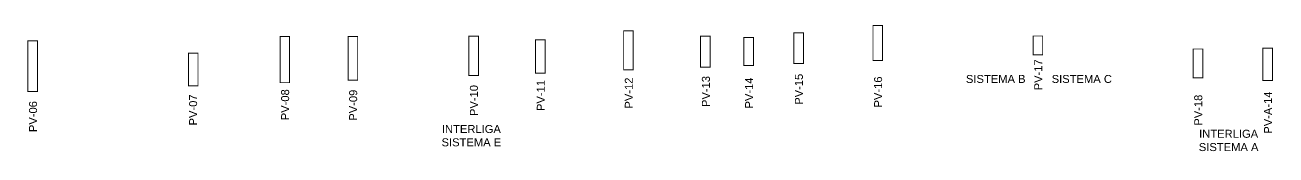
# Model space of a CAD drawing. Extents: x -160 to 364724, y -100 to 7353297.
# Drawn here: x 360250.8 to 360641.6, y 7348240.1 to 7348280.9 of the extents above; entities that cross this region are included whole.
import ezdxf

# ---------------------------------------------------------------- set-up
doc = ezdxf.new("R2010")
doc.units = 0
doc.header["$LTSCALE"] = 5
doc.layers.add('LIN - PV PERFIL', color=4, linetype='Continuous')
doc.layers.add('LIN-ARQ-TEXTO_MENOR', color=1, linetype='Continuous')
doc.styles.get("Standard").update_dxf_attribs({"font": 'arial.ttf'})

msp = doc.modelspace()

# ---------------------------------------------------------------- linework, layer by layer
at = {"layer": 'LIN - PV PERFIL', "color": 4, "const_width": 0.3}
for points in [[(360515.718, 7348269.685), (360518.718, 7348269.685), (360518.718, 7348280.72), (360515.718, 7348280.72)], [(360475.398, 7348268.185), (360478.398, 7348268.185), (360478.398, 7348276.944), (360475.398, 7348276.944)], [(360615.718, 7348264.285), (360618.718, 7348264.285), (360618.718, 7348273.334), (360615.718, 7348273.334)], [(360637.483, 7348263.485), (360640.483, 7348263.485), (360640.483, 7348273.569), (360637.483, 7348273.569)]]:
    msp.add_lwpolyline(points, close=True, dxfattribs=at)

# ---------------------------------------------------------------- texts
at = {"layer": 'LIN-ARQ-TEXTO_MENOR', "color": 7, "char_height": 2.5, "attachment_point": 5, "rotation": 90, "bg_fill": 3, "box_fill_scale": 1.5, "bg_fill_color": 256, "bg_fill_transparency": 0}
for s, insert in [('PV-17', (360567.331, 7348265.241)), ('PV-11', (360411.951, 7348258.756)), ('PV-12', (360439.451, 7348259.527)), ('PV-13', (360463.541, 7348260.015)), ('PV-14', (360477.011, 7348259.545)), ('PV-15', (360492.581, 7348260.719)), ('PV-16', (360517.331, 7348259.856)), ('PV-07', (360303.361, 7348254.24)), ('PV-08', (360332.111, 7348255.867)), ('PV-09', (360353.361, 7348255.726)), ('PV-10', (360391.081, 7348257.19)), ('PV-18', (360617.331, 7348254.161)), ('PV-A-14', (360639.096, 7348253.401)), ('PV-06', (360253.361, 7348252.15))]:
    msp.add_mtext(s, dxfattribs=dict(at, insert=insert))

# ---------------------------------------------------------------- next in the draw order: linework, layer by layer
at = {"layer": 'LIN - PV PERFIL', "color": 4, "const_width": 0.3}
for points in [[(360251.748, 7348259.985), (360254.748, 7348259.985), (360254.746, 7348275.877), (360251.746, 7348275.877)], [(360330.498, 7348262.785), (360333.498, 7348262.785), (360333.498, 7348277.209), (360330.498, 7348277.209)], [(360351.748, 7348263.585), (360354.748, 7348263.585), (360354.748, 7348277.221), (360351.748, 7348277.221)], [(360389.468, 7348264.985), (360392.468, 7348264.985), (360392.468, 7348277.325), (360389.468, 7348277.325)], [(360410.338, 7348265.785), (360413.338, 7348265.785), (360413.338, 7348276.18), (360410.338, 7348276.18)], [(360437.838, 7348266.785), (360440.838, 7348266.785), (360440.838, 7348279.028), (360437.838, 7348279.028)], [(360461.878, 7348267.685), (360464.878, 7348267.685), (360464.865, 7348277.311), (360461.865, 7348277.311)], [(360490.968, 7348268.785), (360493.968, 7348268.785), (360493.968, 7348278.383), (360490.968, 7348278.383)], [(360565.718, 7348271.485), (360568.718, 7348271.485), (360568.718, 7348277.409), (360565.718, 7348277.409)], [(360301.878, 7348261.785), (360304.878, 7348261.785), (360304.878, 7348272), (360301.878, 7348272)]]:
    msp.add_lwpolyline(points, close=True, dxfattribs=at)

# ---------------------------------------------------------------- next in the draw order: texts
at = {"layer": 'LIN-ARQ-TEXTO_MENOR', "color": 7, "char_height": 2.5, "width": 19.74221, "attachment_point": 5, "bg_fill": 3, "box_fill_scale": 1.5, "bg_fill_color": 256, "bg_fill_transparency": 0}
for s, insert in [('SISTEMA B', (360554.06, 7348263.931)), ('SISTEMA C', (360580.941, 7348263.931)), ('INTERLIGA\\PSISTEMA E', (360390.27, 7348246.16)), ('INTERLIGA\\PSISTEMA A', (360626.809, 7348244.667))]:
    msp.add_mtext(s, dxfattribs=dict(at, insert=insert))

doc.saveas('drawing.dxf')
